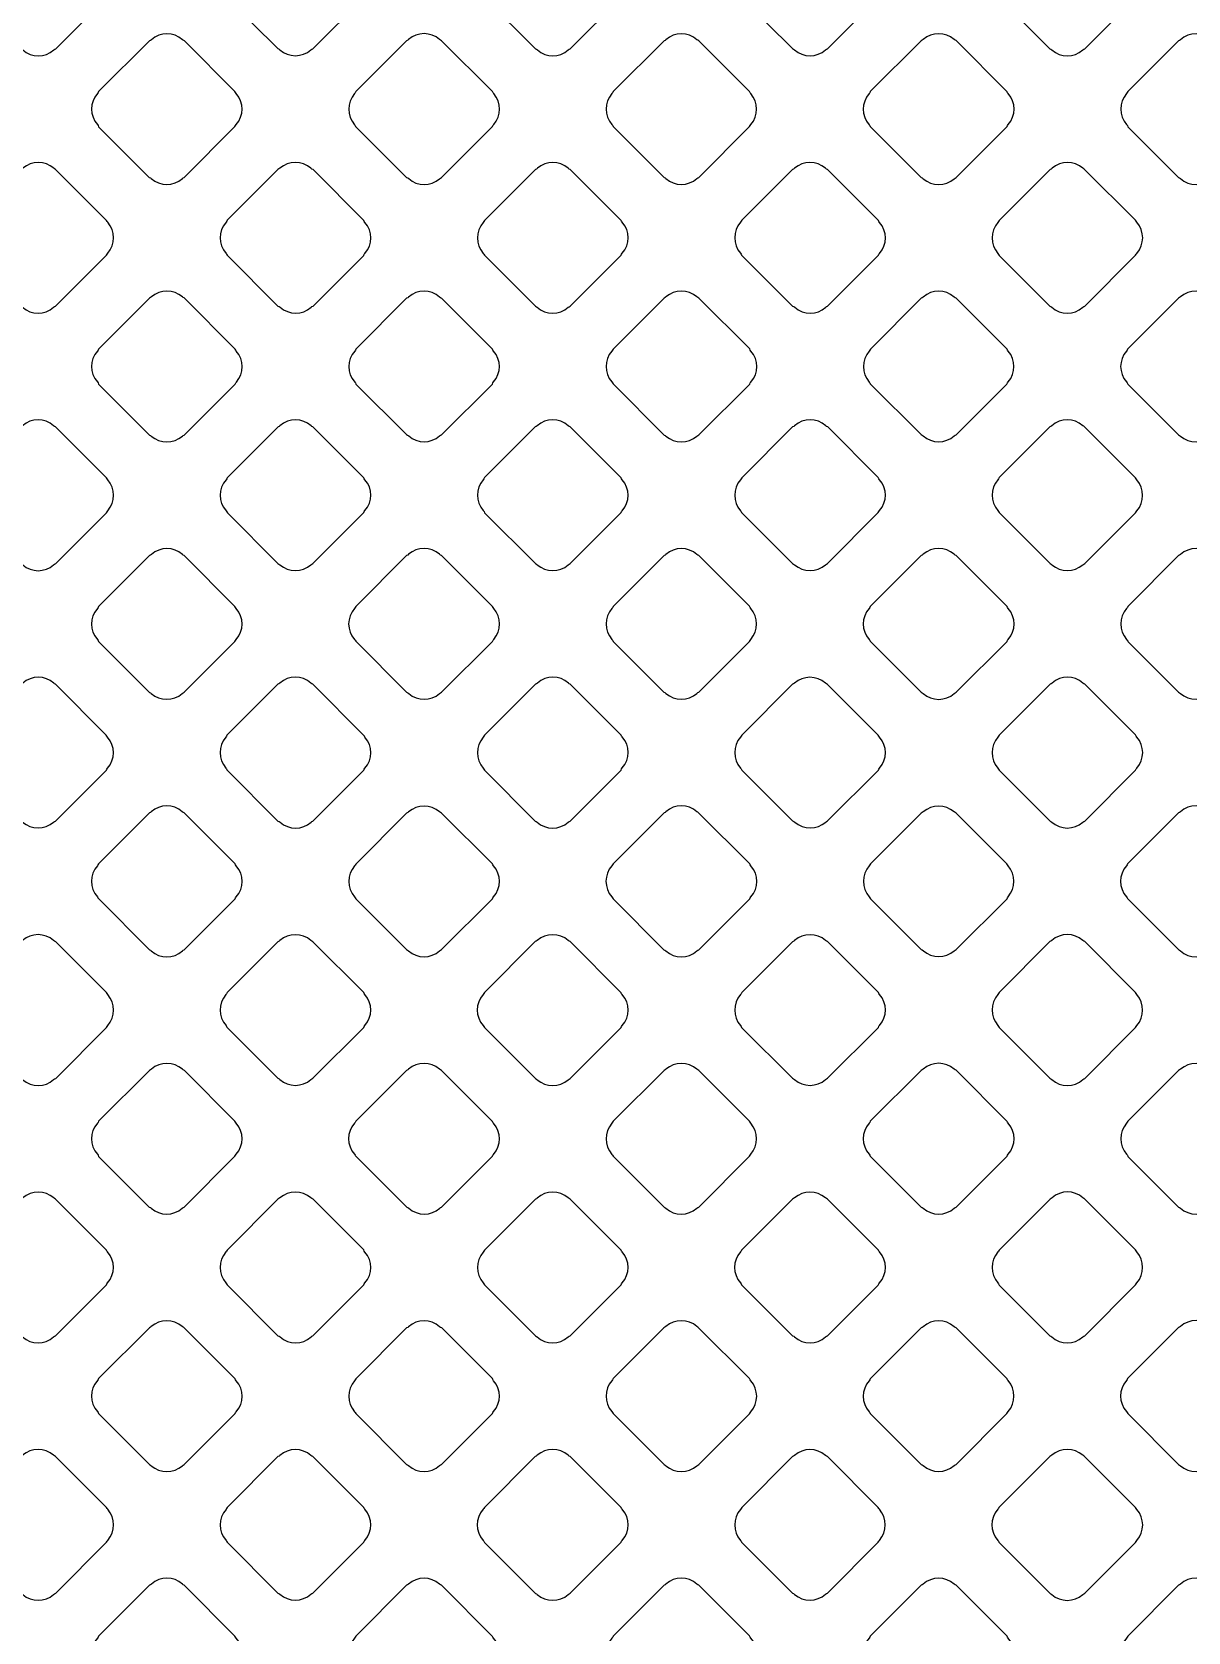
# Model space of a CAD drawing. Extents: x 3811 to 4077, y -444 to -307.
# Drawn here: x 4005.384 to 4006.353, y -389.148 to -387.808 of the extents above; entities that cross this region are included whole.
import ezdxf

# ---------------------------------------------------------------- set-up
doc = ezdxf.new("R2010")
doc.units = 0
doc.layers.add('gbr-dxf', color=7, linetype='Continuous')

msp = doc.modelspace()

# ---------------------------------------------------------------- linework, layer by layer
at = {"layer": 'gbr-dxf', "linetype": 'Continuous'}
for points in [[(4005.3314, -387.752, 0.378563), (4005.3314, -387.7779, -0.099971), (4005.3324, -387.7796), (4005.375, -387.8221, -0.096328), (4005.3766, -387.8231, 0.379422), (4005.4026, -387.8231, -0.096625), (4005.4042, -387.8221), (4005.4468, -387.7795, -0.096111), (4005.4478, -387.7779, 0.37975), (4005.4478, -387.7519, -0.096766), (4005.4468, -387.7503), (4005.4043, -387.7077, -0.10077), (4005.4026, -387.7067, 0.379005), (4005.3766, -387.7067, -0.096507), (4005.375, -387.7077), (4005.3324, -387.7503, -0.096206)], [(4005.5469, -387.778, -0.083317), (4005.5477, -387.7794), (4005.5904, -387.822, -0.096111), (4005.5921, -387.823, 0.379308), (4005.618, -387.823, -0.09601), (4005.6197, -387.8221), (4005.6623, -387.7794, -0.096227), (4005.6633, -387.7778, 0.378952), (4005.6633, -387.7518, -0.095968), (4005.6623, -387.7502), (4005.6198, -387.7077, -0.10077), (4005.6181, -387.7067, 0.37947), (4005.5921, -387.7067, -0.096458), (4005.5905, -387.7077), (4005.5478, -387.7503, -0.096627), (4005.5469, -387.752, 0.379731)], [(4005.7624, -387.7778, -0.092162), (4005.7633, -387.7794), (4005.8062, -387.8222, -0.08752), (4005.8077, -387.8231, 0.37889), (4005.8336, -387.8231, -0.096117), (4005.8352, -387.8221), (4005.8779, -387.7795, -0.095895), (4005.8788, -387.7779, 0.379201), (4005.8788, -387.7519, -0.087784), (4005.8779, -387.7504), (4005.8351, -387.7076, -0.092233), (4005.8335, -387.7067, 0.379731), (4005.8076, -387.7067, -0.096458), (4005.8059, -387.7077), (4005.7634, -387.7502, -0.096627), (4005.7624, -387.7518, 0.3795)], [(4005.9779, -387.778, -0.092348), (4005.9788, -387.7795), (4006.0213, -387.822, -0.10399), (4006.0231, -387.823, 0.37981), (4006.0491, -387.823, -0.095956), (4006.0507, -387.8221), (4006.0933, -387.7794, -0.096332), (4006.0943, -387.7778, 0.37981), (4006.0943, -387.7518, -0.087784), (4006.0934, -387.7503), (4006.0507, -387.7077, -0.092233), (4006.0492, -387.7067, 0.379731), (4006.0232, -387.7067, -0.096458), (4006.0215, -387.7077), (4005.9789, -387.7503, -0.096627), (4005.9779, -387.752, 0.379731)], [(4006.1935, -387.7778, -0.104392), (4006.1945, -387.7796), (4006.237, -387.8221, -0.100151), (4006.2387, -387.8231, 0.379308), (4006.2646, -387.8231, -0.09601), (4006.2663, -387.8221), (4006.3088, -387.7796, -0.095916), (4006.3098, -387.7779, 0.378952), (4006.3098, -387.752, -0.107685), (4006.3088, -387.7502), (4006.2662, -387.7076, -0.096527), (4006.2646, -387.7066, 0.37947), (4006.2386, -387.7067, -0.096458), (4006.237, -387.7076), (4006.1944, -387.7502, -0.096627), (4006.1935, -387.7518, 0.379731)], [(4005.4392, -387.8856, -0.104392), (4005.4402, -387.8874), (4005.4826, -387.9298, -0.100151), (4005.4843, -387.9308, 0.379308), (4005.5103, -387.9308, -0.09601), (4005.5119, -387.9298), (4005.5544, -387.8873, -0.096227), (4005.5554, -387.8856, 0.378952), (4005.5554, -387.8597, -0.107677), (4005.5544, -387.8578), (4005.512, -387.8154, -0.096527), (4005.5103, -387.8145, 0.37947), (4005.4844, -387.8145, -0.096458), (4005.4827, -387.8155), (4005.4402, -387.858, -0.096627), (4005.4392, -387.8596, 0.379731)], [(4005.6546, -387.8857, -0.083317), (4005.6554, -387.8871), (4005.6982, -387.9299, -0.096111), (4005.6999, -387.9308, 0.379308), (4005.7258, -387.9309, -0.09601), (4005.7275, -387.9299), (4005.7701, -387.8872, -0.096227), (4005.7711, -387.8856, 0.378952), (4005.7711, -387.8597, -0.095968), (4005.7702, -387.858), (4005.7275, -387.8154, -0.10077), (4005.7258, -387.8144, 0.37947), (4005.6998, -387.8144, -0.096458), (4005.6982, -387.8154), (4005.6555, -387.858, -0.096627), (4005.6546, -387.8597, 0.379731)], [(4005.8702, -387.8856, -0.096117), (4005.8712, -387.8872), (4005.9138, -387.9299, -0.09197), (4005.9154, -387.9308, 0.37889), (4005.9413, -387.9308, -0.096117), (4005.943, -387.9298), (4005.9855, -387.8873, -0.095895), (4005.9865, -387.8856, 0.379201), (4005.9864, -387.8597, -0.10047), (4005.9854, -387.858), (4005.9429, -387.8154, -0.088202), (4005.9414, -387.8145, 0.379731), (4005.9154, -387.8145, -0.096458), (4005.9138, -387.8155), (4005.8712, -387.858, -0.096627), (4005.8702, -387.8596, 0.3795)], [(4006.0856, -387.8857, -0.092348), (4006.0865, -387.8872), (4006.1291, -387.9298, -0.10399), (4006.1309, -387.9309, 0.37981), (4006.1569, -387.9309, -0.095956), (4006.1585, -387.9299), (4006.2012, -387.8873, -0.096332), (4006.2021, -387.8856, 0.37981), (4006.2021, -387.8596, -0.087784), (4006.2012, -387.8582), (4006.1584, -387.8153, -0.092233), (4006.1568, -387.8144, 0.379731), (4006.1309, -387.8144, -0.096458), (4006.1292, -387.8154), (4006.0866, -387.858, -0.096627), (4006.0856, -387.8597, 0.379731)], [(4006.3013, -387.8856, -0.104392), (4006.3023, -387.8874), (4006.3447, -387.9298, -0.10046), (4006.3464, -387.9308, 0.37981), (4006.3724, -387.9308, -0.096625), (4006.374, -387.9298), (4006.4165, -387.8873, -0.096111), (4006.4175, -387.8857, 0.37981), (4006.4175, -387.8597, -0.108195), (4006.4164, -387.8578), (4006.3741, -387.8155, -0.096627), (4006.3724, -387.8145, 0.379731), (4006.3464, -387.8145, -0.096723), (4006.3448, -387.8155), (4006.3023, -387.858, -0.096627), (4006.3013, -387.8596, 0.379731)], [(4005.3314, -387.9935, -0.096625), (4005.3323, -387.9951), (4005.3749, -388.0377, -0.092233), (4005.3765, -388.0386, 0.37981), (4005.4024, -388.0386, -0.095956), (4005.4041, -388.0376), (4005.4468, -387.9949, -0.096332), (4005.4478, -387.9933, 0.37981), (4005.4478, -387.9673, -0.083317), (4005.4469, -387.9659), (4005.4041, -387.9231, -0.088202), (4005.4026, -387.9222, 0.379731), (4005.3767, -387.9222, -0.096458), (4005.375, -387.9232), (4005.3323, -387.9658, -0.096627), (4005.3314, -387.9675, 0.379731)], [(4005.5469, -387.9934, -0.096625), (4005.5478, -387.995), (4005.5903, -388.0375, -0.107961), (4005.5922, -388.0385, 0.379308), (4005.6181, -388.0386, -0.09601), (4005.6198, -388.0376), (4005.6623, -387.9951, -0.096227), (4005.6633, -387.9934, 0.378952), (4005.6633, -387.9675, -0.100076), (4005.6623, -387.9658), (4005.6198, -387.9232, -0.104677), (4005.618, -387.9222, 0.37947), (4005.592, -387.9222, -0.096458), (4005.5904, -387.9232), (4005.5478, -387.9657, -0.096627), (4005.5469, -387.9674, 0.379731)], [(4005.7624, -387.9935, -0.087784), (4005.7633, -387.9949), (4005.8061, -388.0377, -0.083651), (4005.8075, -388.0386, 0.379308), (4005.8335, -388.0386, -0.09601), (4005.8351, -388.0377), (4005.8779, -387.9949, -0.096227), (4005.8788, -387.9933, 0.378952), (4005.8788, -387.9673, -0.092052), (4005.8779, -387.9658), (4005.8353, -387.9232, -0.096527), (4005.8336, -387.9222, 0.37947), (4005.8077, -387.9222, -0.096458), (4005.806, -387.9232), (4005.7634, -387.9658, -0.096627), (4005.7624, -387.9675, 0.379731)], [(4005.9779, -387.9933, -0.08798), (4005.9788, -387.9948), (4006.0215, -388.0376, -0.100073), (4006.0233, -388.0386, 0.37889), (4006.0492, -388.0386, -0.09601), (4006.0508, -388.0376), (4006.0934, -387.995, -0.095895), (4006.0943, -387.9934, 0.379201), (4006.0943, -387.9675, -0.092348), (4006.0934, -387.9659), (4006.0507, -387.9232, -0.096111), (4006.049, -387.9222, 0.379731), (4006.0231, -387.9222, -0.096458), (4006.0214, -387.9232), (4005.9789, -387.9657, -0.096627), (4005.9779, -387.9674, 0.3795)], [(4006.1935, -387.9934, -0.10047), (4006.1945, -387.9952), (4006.2369, -388.0376, -0.096111), (4006.2386, -388.0386, 0.37981), (4006.2645, -388.0386, -0.095956), (4006.2662, -388.0376), (4006.3088, -387.995, -0.096111), (4006.3098, -387.9934, 0.37981), (4006.3098, -387.9674, -0.096608), (4006.3088, -387.9657), (4006.2661, -387.9231, -0.083651), (4006.2647, -387.9222, 0.379731), (4006.2388, -387.9222, -0.096458), (4006.2371, -387.9232), (4006.1944, -387.9658, -0.096627), (4006.1935, -387.9675, 0.379731)], [(4005.4391, -388.1011, -0.100082), (4005.4401, -388.1028), (4005.4827, -388.1455, -0.095796), (4005.4843, -388.1464, 0.37889), (4005.5103, -388.1464, -0.096117), (4005.5119, -388.1455), (4005.5546, -388.1028, -0.095895), (4005.5556, -388.1012, 0.379201), (4005.5555, -388.0752, -0.096625), (4005.5546, -388.0736), (4005.5117, -388.0307, -0.083651), (4005.5103, -388.0299, 0.379731), (4005.4844, -388.0299, -0.096458), (4005.4827, -388.0308), (4005.4401, -388.0735, -0.096627), (4005.4391, -388.0752, 0.3795)], [(4005.6547, -388.1012, -0.096625), (4005.6557, -388.1028), (4005.698, -388.1452, -0.107961), (4005.6999, -388.1462, 0.379308), (4005.7258, -388.1463, -0.09601), (4005.7275, -388.1453), (4005.77, -388.1028, -0.096227), (4005.771, -388.1011, 0.378952), (4005.771, -388.0752, -0.100076), (4005.77, -388.0735), (4005.7276, -388.0311, -0.104677), (4005.7258, -388.03, 0.37947), (4005.6998, -388.03, -0.096458), (4005.6982, -388.031), (4005.6557, -388.0736, -0.096627), (4005.6547, -388.0752, 0.379731)], [(4005.8701, -388.1011, -0.092052), (4005.8711, -388.1027), (4005.9139, -388.1455, -0.087648), (4005.9154, -388.1464, 0.379201), (4005.9413, -388.1464, -0.095956), (4005.943, -388.1454), (4005.9856, -388.1028, -0.096332), (4005.9866, -388.1012, 0.379308), (4005.9866, -388.0752, -0.104185), (4005.9856, -388.0734), (4005.9429, -388.0308, -0.092456), (4005.9414, -388.0299, 0.37947), (4005.9154, -388.0299, -0.096458), (4005.9138, -388.0308), (4005.8711, -388.0735, -0.096627), (4005.8701, -388.0752, 0.3795)], [(4006.0857, -388.1012, -0.088014), (4006.0866, -388.1027), (4006.1292, -388.1452, -0.100824), (4006.1309, -388.1462, 0.37981), (4006.1569, -388.1462, -0.096625), (4006.1585, -388.1453), (4006.201, -388.1028, -0.096111), (4006.202, -388.1011, 0.37981), (4006.202, -388.0752, -0.09253), (4006.2011, -388.0736), (4006.1585, -388.031, -0.096423), (4006.1568, -388.03, 0.379731), (4006.1309, -388.03, -0.096458), (4006.1292, -388.031), (4006.0867, -388.0736, -0.096857), (4006.0857, -388.0752, 0.379731)], [(4006.3012, -388.1011, -0.10047), (4006.3022, -388.1028), (4006.3448, -388.1454, -0.096111), (4006.3464, -388.1464, 0.37981), (4006.3724, -388.1464, -0.095956), (4006.374, -388.1454), (4006.4166, -388.1028, -0.096111), (4006.4176, -388.1012, 0.37981), (4006.4176, -388.0752, -0.096458), (4006.4166, -388.0736), (4006.3738, -388.0308, -0.083733), (4006.3724, -388.0299, 0.379731), (4006.3464, -388.0299, -0.096475), (4006.3448, -388.0308), (4006.3021, -388.0735, -0.096627), (4006.3012, -388.0752, 0.379731)], [(4005.3313, -388.2089, -0.091685), (4005.3322, -388.2104), (4005.3751, -388.2533, -0.086836), (4005.3766, -388.2542, 0.379169), (4005.4025, -388.2542, -0.095956), (4005.4042, -388.2532), (4005.4468, -388.2106, -0.096332), (4005.4478, -388.2089, 0.37981), (4005.4478, -388.183, -0.088442), (4005.4469, -388.1815), (4005.4041, -388.1387, -0.092898), (4005.4025, -388.1377, 0.379731), (4005.3765, -388.1377, -0.096458), (4005.3749, -388.1387), (4005.3323, -388.1813, -0.096627), (4005.3313, -388.1829, 0.379523)], [(4005.5469, -388.183, 0.37947), (4005.5469, -388.2089, -0.103917), (4005.548, -388.2107), (4005.5903, -388.2531, -0.10046), (4005.592, -388.2541, 0.379451), (4005.618, -388.2541, -0.096117), (4005.6196, -388.2531), (4005.6623, -388.2105, -0.095895), (4005.6633, -388.2088, 0.379201), (4005.6633, -388.1829, -0.092348), (4005.6623, -388.1813), (4005.6197, -388.1387, -0.096111), (4005.6181, -388.1378, 0.379357), (4005.5921, -388.1377, -0.096507), (4005.5905, -388.1387), (4005.5479, -388.1813, -0.096527)], [(4005.7624, -388.2088, -0.10047), (4005.7634, -388.2106), (4005.806, -388.2532, -0.096111), (4005.8076, -388.2541, 0.379308), (4005.8336, -388.2542, -0.09601), (4005.8352, -388.2532), (4005.8779, -388.2105, -0.095916), (4005.8788, -388.2089, 0.378952), (4005.8788, -388.183, -0.09601), (4005.8779, -388.1813), (4005.8352, -388.1387, -0.10077), (4005.8335, -388.1377, 0.37947), (4005.8076, -388.1377, -0.096458), (4005.8059, -388.1387), (4005.7634, -388.1812, -0.096627), (4005.7624, -388.1829, 0.379731)], [(4005.9779, -388.209, -0.083792), (4005.9788, -388.2104), (4006.0215, -388.2531, -0.096627), (4006.0231, -388.2541, 0.37981), (4006.0491, -388.2541, -0.096625), (4006.0507, -388.2531), (4006.0933, -388.2105, -0.096111), (4006.0943, -388.2088, 0.37981), (4006.0943, -388.1829, -0.096458), (4006.0933, -388.1812), (4006.0509, -388.1387, -0.100824), (4006.0492, -388.1377, 0.379731), (4006.0232, -388.1377, -0.096723), (4006.0215, -388.1387), (4005.9789, -388.1814, -0.096857), (4005.9779, -388.183, 0.379731)], [(4006.1935, -388.2088, -0.096625), (4006.1944, -388.2105), (4006.2371, -388.2532, -0.092233), (4006.2387, -388.2541, 0.379308), (4006.2646, -388.2541, -0.09601), (4006.2663, -388.2532), (4006.3088, -388.2106, -0.096227), (4006.3098, -388.209, 0.378952), (4006.3098, -388.1831, -0.100076), (4006.3088, -388.1813), (4006.2661, -388.1386, -0.088435), (4006.2646, -388.1377, 0.37947), (4006.2386, -388.1377, -0.096458), (4006.237, -388.1387), (4006.1944, -388.1812, -0.096627), (4006.1935, -388.1829, 0.379731)], [(4005.4391, -388.3167, -0.095487), (4005.4401, -388.3183), (4005.4827, -388.361, -0.091364), (4005.4843, -388.3619, 0.37857), (4005.5102, -388.3619, -0.09601), (4005.5118, -388.3609), (4005.5544, -388.3183, -0.096227), (4005.5554, -388.3167, 0.378952), (4005.5554, -388.2908, -0.100076), (4005.5544, -388.289), (4005.5118, -388.2464, -0.088435), (4005.5103, -388.2455, 0.379411), (4005.4844, -388.2455, -0.096766), (4005.4827, -388.2465), (4005.4401, -388.2891, -0.096527), (4005.4391, -388.2908, 0.378885)], [(4005.6545, -388.3167, -0.092052), (4005.6555, -388.3182), (4005.6981, -388.3609, -0.103923), (4005.6999, -388.3619, 0.37889), (4005.7258, -388.3619, -0.09601), (4005.7275, -388.3609), (4005.7702, -388.3183, -0.095895), (4005.7711, -388.3166, 0.379201), (4005.7711, -388.2907, -0.087784), (4005.7702, -388.2892), (4005.7274, -388.2464, -0.092233), (4005.7258, -388.2454, 0.379731), (4005.6998, -388.2454, -0.096458), (4005.6982, -388.2464), (4005.6555, -388.2891, -0.096627), (4005.6546, -388.2907, 0.3795)], [(4005.8702, -388.3166, -0.104392), (4005.8713, -388.3184), (4005.9136, -388.3608, -0.10046), (4005.9154, -388.3618, 0.37981), (4005.9413, -388.3618, -0.096625), (4005.943, -388.3608), (4005.9855, -388.3183, -0.096111), (4005.9864, -388.3167, 0.37981), (4005.9864, -388.2907, -0.108195), (4005.9854, -388.2889), (4005.943, -388.2465, -0.096627), (4005.9414, -388.2455, 0.379731), (4005.9154, -388.2455, -0.096723), (4005.9138, -388.2465), (4005.8712, -388.289, -0.096627), (4005.8702, -388.2907, 0.379731)], [(4006.0856, -388.3167, -0.083317), (4006.0865, -388.3181), (4006.1293, -388.3609, -0.096111), (4006.1309, -388.3619, 0.37981), (4006.1569, -388.3619, -0.095956), (4006.1585, -388.3609), (4006.2012, -388.3183, -0.096332), (4006.2021, -388.3166, 0.37981), (4006.2021, -388.2907, -0.096625), (4006.2012, -388.289), (4006.1586, -388.2464, -0.100151), (4006.1568, -388.2454, 0.379731), (4006.1309, -388.2454, -0.096458), (4006.1292, -388.2464), (4006.0866, -388.2891, -0.096627), (4006.0856, -388.2907, 0.379731)], [(4006.3013, -388.3166, -0.096625), (4006.3023, -388.3183), (4006.3448, -388.3609, -0.092072), (4006.3464, -388.3618, 0.379451), (4006.3724, -388.3618, -0.096117), (4006.374, -388.3609), (4006.4165, -388.3183, -0.095796), (4006.4175, -388.3167, 0.378779), (4006.4175, -388.2908, -0.099971), (4006.4165, -388.289), (4006.3739, -388.2464, -0.088207), (4006.3724, -388.2455, 0.37947), (4006.3464, -388.2455, -0.096458), (4006.3448, -388.2465), (4006.3023, -388.289, -0.096627), (4006.3013, -388.2907, 0.379731)], [(4005.3314, -388.4245, -0.092348), (4005.3323, -388.426), (4005.375, -388.4687, -0.088202), (4005.3765, -388.4696, 0.37981), (4005.4025, -388.4696, -0.095956), (4005.4041, -388.4687), (4005.4467, -388.4261, -0.096332), (4005.4476, -388.4245, 0.379511), (4005.4477, -388.3985, -0.104371), (4005.4466, -388.3967), (4005.4041, -388.3542, -0.092228), (4005.4026, -388.3532, 0.379206), (4005.3766, -388.3533, -0.096458), (4005.375, -388.3543), (4005.3324, -388.3969, -0.096627), (4005.3314, -388.3985, 0.379731)], [(4005.5467, -388.3985, 0.378406), (4005.5468, -388.4244, -0.087852), (4005.5477, -388.4259), (4005.5904, -388.4687, -0.099645), (4005.5922, -388.4697, 0.379163), (4005.6181, -388.4697, -0.096625), (4005.6197, -388.4687), (4005.6623, -388.4261, -0.096332), (4005.6633, -388.4245, 0.379308), (4005.6633, -388.3985, -0.092052), (4005.6624, -388.397), (4005.6196, -388.3542, -0.096527), (4005.618, -388.3532, 0.379083), (4005.592, -388.3532, -0.09601), (4005.5904, -388.3542), (4005.5477, -388.3969, -0.096099)], [(4005.7624, -388.4245, -0.096458), (4005.7634, -388.4261), (4005.8059, -388.4687, -0.092289), (4005.8075, -388.4697, 0.37981), (4005.8335, -388.4697, -0.096625), (4005.8351, -388.4687), (4005.8778, -388.426, -0.096332), (4005.8788, -388.4243, 0.37981), (4005.8788, -388.3983, -0.083317), (4005.8779, -388.3969), (4005.8351, -388.3542, -0.088202), (4005.8337, -388.3532, 0.379731), (4005.8077, -388.3532, -0.096458), (4005.806, -388.3542), (4005.7634, -388.3969, -0.096857), (4005.7624, -388.3985, 0.379731)], [(4005.9779, -388.4244, -0.096117), (4005.9789, -388.426), (4006.0214, -388.4686, -0.107634), (4006.0233, -388.4696, 0.37889), (4006.0492, -388.4696, -0.096117), (4006.0508, -388.4686), (4006.0934, -388.4261, -0.095895), (4006.0943, -388.4244, 0.379201), (4006.0943, -388.3985, -0.10047), (4006.0933, -388.3968), (4006.0508, -388.3543, -0.10399), (4006.049, -388.3533, 0.379731), (4006.0231, -388.3533, -0.096458), (4006.0214, -388.3542), (4005.9789, -388.3968, -0.096627), (4005.9779, -388.3984, 0.3795)], [(4006.1934, -388.4244, -0.092052), (4006.1944, -388.426), (4006.2371, -388.4687, -0.087639), (4006.2386, -388.4696, 0.378952), (4006.2645, -388.4697, -0.095866), (4006.2662, -388.4687), (4006.3088, -388.426, -0.096227), (4006.3098, -388.4244, 0.379422), (4006.3098, -388.3984, -0.10451), (4006.3088, -388.3966), (4006.2663, -388.3542, -0.092233), (4006.2647, -388.3532, 0.379731), (4006.2388, -388.3532, -0.096458), (4006.2371, -388.3542), (4006.1944, -388.3969, -0.096627), (4006.1935, -388.3985, 0.379357)], [(4005.4391, -388.5062, 0.379249), (4005.4391, -388.5322, -0.092348), (4005.44, -388.5337), (4005.4828, -388.5765, -0.088202), (4005.4843, -388.5775, 0.379423), (4005.5103, -388.5775, -0.095506), (4005.5119, -388.5765), (4005.5545, -388.5339, -0.095997), (4005.5555, -388.5322, 0.378309), (4005.5555, -388.5063, -0.104211), (4005.5545, -388.5045), (4005.5118, -388.4619, -0.091683), (4005.5102, -388.4609, 0.378901), (4005.4843, -388.461, -0.096614), (4005.4827, -388.4619), (4005.44, -388.5046, -0.096195)], [(4005.6546, -388.5323, -0.087613), (4005.6555, -388.5338), (4005.6981, -388.5764, -0.099645), (4005.6998, -388.5774, 0.379169), (4005.7258, -388.5774, -0.095956), (4005.7274, -388.5764), (4005.77, -388.5338, -0.096111), (4005.771, -388.5322, 0.37981), (4005.771, -388.5062, -0.09253), (4005.77, -388.5046), (4005.7275, -388.4621, -0.096627), (4005.7258, -388.4611, 0.379731), (4005.6998, -388.4611, -0.096723), (4005.6982, -388.4621), (4005.6556, -388.5047, -0.096627), (4005.6546, -388.5063, 0.379523)], [(4005.8701, -388.5322, -0.10047), (4005.8711, -388.5339), (4005.9137, -388.5765, -0.096111), (4005.9154, -388.5775, 0.379308), (4005.9413, -388.5775, -0.09601), (4005.9429, -388.5765), (4005.9856, -388.5338, -0.096328), (4005.9866, -388.5322, 0.378952), (4005.9866, -388.5063, -0.09601), (4005.9856, -388.5046), (4005.9428, -388.4618, -0.083374), (4005.9414, -388.4609, 0.37947), (4005.9154, -388.4609, -0.096723), (4005.9138, -388.4619), (4005.8711, -388.5045, -0.096627), (4005.8701, -388.5062, 0.379731)], [(4006.0857, -388.5322, -0.096259), (4006.0867, -388.5338), (4006.1291, -388.5763, -0.10739), (4006.131, -388.5773, 0.378747), (4006.1569, -388.5773, -0.09601), (4006.1585, -388.5763), (4006.2011, -388.5338, -0.096227), (4006.202, -388.5321, 0.379422), (4006.202, -388.5062, -0.100399), (4006.201, -388.5045), (4006.1586, -388.4621, -0.10437), (4006.1568, -388.4611, 0.379731), (4006.1309, -388.4611, -0.096458), (4006.1292, -388.4621), (4006.0867, -388.5046, -0.096857), (4006.0857, -388.5062, 0.3795)], [(4006.3012, -388.5322, -0.092348), (4006.3021, -388.5337), (4006.3449, -388.5765, -0.088207), (4006.3464, -388.5775, 0.37981), (4006.3724, -388.5775, -0.096625), (4006.374, -388.5765), (4006.4166, -388.5339, -0.096111), (4006.4176, -388.5322, 0.37981), (4006.4176, -388.5062, -0.104293), (4006.4166, -388.5044), (4006.374, -388.4619, -0.092623), (4006.3724, -388.4609, 0.379731), (4006.3464, -388.4609, -0.096458), (4006.3448, -388.4619), (4006.3021, -388.5045, -0.096627), (4006.3012, -388.5062, 0.379731)], [(4005.3313, -388.6399, -0.099534), (4005.3323, -388.6416), (4005.3749, -388.6843, -0.0952), (4005.3766, -388.6853, 0.379169), (4005.4025, -388.6852, -0.095956), (4005.4042, -388.6843), (4005.4468, -388.6416, -0.096332), (4005.4478, -388.64, 0.37981), (4005.4478, -388.614, -0.096625), (4005.4468, -388.6124), (4005.4042, -388.5698, -0.100151), (4005.4025, -388.5688, 0.379731), (4005.3765, -388.5688, -0.096458), (4005.3749, -388.5697), (4005.3323, -388.6123, -0.096627), (4005.3313, -388.614, 0.379523)], [(4005.5468, -388.6141, 0.379249), (4005.5469, -388.64, -0.083328), (4005.5477, -388.6414), (4005.5904, -388.6841, -0.096332), (4005.5921, -388.6851, 0.37981), (4005.618, -388.6851, -0.096625), (4005.6197, -388.6841), (4005.6622, -388.6416, -0.096332), (4005.6632, -388.6399, 0.379451), (4005.6632, -388.614, -0.096259), (4005.6622, -388.6123), (4005.6197, -388.5698, -0.100215), (4005.618, -388.5688, 0.378939), (4005.5921, -388.5688, -0.096614), (4005.5904, -388.5698), (4005.5478, -388.6124, -0.096195)], [(4005.7623, -388.64, -0.09185), (4005.7633, -388.6415), (4005.8061, -388.6844, -0.086956), (4005.8076, -388.6853, 0.379169), (4005.8335, -388.6853, -0.095956), (4005.8352, -388.6843), (4005.8778, -388.6416, -0.096332), (4005.8788, -388.64, 0.37981), (4005.8788, -388.614, -0.087784), (4005.8779, -388.6125), (4005.8351, -388.5697, -0.092233), (4005.8335, -388.5688, 0.379731), (4005.8076, -388.5688, -0.096458), (4005.8059, -388.5697), (4005.7633, -388.6123, -0.096627), (4005.7623, -388.614, 0.379523)], [(4005.9779, -388.64, -0.092139), (4005.9788, -388.6416), (4006.0213, -388.6841, -0.104264), (4006.0231, -388.6851, 0.379451), (4006.0491, -388.6851, -0.096117), (4006.0507, -388.6841), (4006.0934, -388.6415, -0.095796), (4006.0943, -388.6398, 0.378779), (4006.0943, -388.6139, -0.087715), (4006.0934, -388.6124), (4006.0507, -388.5697, -0.092398), (4006.0491, -388.5688, 0.37947), (4006.0232, -388.5688, -0.096723), (4006.0215, -388.5698), (4005.9789, -388.6124, -0.096627), (4005.9779, -388.6141, 0.379731)], [(4006.1935, -388.6399, -0.104392), (4006.1945, -388.6417), (4006.237, -388.6841, -0.10046), (4006.2387, -388.6852, 0.37981), (4006.2647, -388.6852, -0.096625), (4006.2663, -388.6842), (4006.3088, -388.6417, -0.096111), (4006.3098, -388.64, 0.37981), (4006.3098, -388.6141, -0.108195), (4006.3087, -388.6122), (4006.2662, -388.5697, -0.096857), (4006.2646, -388.5687, 0.379731), (4006.2386, -388.5687, -0.096458), (4006.237, -388.5697), (4006.1944, -388.6122, -0.096627), (4006.1935, -388.6139, 0.379731)], [(4005.4391, -388.7477, -0.103696), (4005.4401, -388.7495), (4005.4826, -388.7919, -0.099246), (4005.4843, -388.7929, 0.379163), (4005.5102, -388.7929, -0.095956), (4005.5119, -388.7919), (4005.5544, -388.7494, -0.096111), (4005.5554, -388.7477, 0.37981), (4005.5554, -388.7218, -0.108195), (4005.5544, -388.7199), (4005.512, -388.6775, -0.096423), (4005.5103, -388.6766, 0.379762), (4005.4844, -388.6765, -0.096225), (4005.4827, -388.6775), (4005.4401, -388.7201, -0.096527), (4005.4391, -388.7218, 0.378885)], [(4005.6545, -388.7477, -0.083163), (4005.6554, -388.7491), (4005.6983, -388.792, -0.095895), (4005.6999, -388.7929, 0.379201), (4005.7259, -388.7929, -0.096625), (4005.7275, -388.7919), (4005.77, -388.7494, -0.096111), (4005.771, -388.7478, 0.379511), (4005.771, -388.7218, -0.096475), (4005.7701, -388.7202), (4005.7274, -388.6775, -0.100343), (4005.7257, -388.6765, 0.378645), (4005.6998, -388.6765, -0.09601), (4005.6982, -388.6775), (4005.6555, -388.7201, -0.096328), (4005.6545, -388.7218, 0.379112)], [(4005.8702, -388.7478, -0.095756), (4005.8711, -388.7494), (4005.9138, -388.792, -0.090978), (4005.9153, -388.793, 0.379169), (4005.9412, -388.7929, -0.096625), (4005.9429, -388.792), (4005.9855, -388.7494, -0.096111), (4005.9864, -388.7477, 0.37981), (4005.9864, -388.7218, -0.100585), (4005.9854, -388.72), (4005.9429, -388.6775, -0.088202), (4005.9414, -388.6766, 0.379731), (4005.9154, -388.6766, -0.096458), (4005.9138, -388.6775), (4005.8711, -388.7201, -0.096627), (4005.8702, -388.7218, 0.379523)], [(4006.0856, -388.7477, -0.092348), (4006.0865, -388.7493), (4006.1291, -388.7919, -0.104311), (4006.1309, -388.7929, 0.37981), (4006.1569, -388.7929, -0.096625), (4006.1585, -388.7919), (4006.2012, -388.7493, -0.096111), (4006.2021, -388.7477, 0.37981), (4006.2021, -388.7217, -0.088014), (4006.2012, -388.7202), (4006.1584, -388.6774, -0.092233), (4006.1568, -388.6765, 0.379731), (4006.1309, -388.6765, -0.096458), (4006.1292, -388.6775), (4006.0866, -388.7201, -0.096627), (4006.0856, -388.7218, 0.379731)], [(4006.3013, -388.7477, -0.103999), (4006.3023, -388.7495), (4006.3447, -388.7919, -0.099849), (4006.3464, -388.7929, 0.37889), (4006.3724, -388.7929, -0.096117), (4006.374, -388.7919), (4006.4165, -388.7493, -0.095895), (4006.4175, -388.7477, 0.379201), (4006.4175, -388.7218, -0.108153), (4006.4164, -388.7199), (4006.3741, -388.6775, -0.096111), (4006.3724, -388.6766, 0.379731), (4006.3465, -388.6766, -0.096458), (4006.3448, -388.6775), (4006.3023, -388.7201, -0.096627), (4006.3013, -388.7217, 0.3795)], [(4005.3314, -388.8555, -0.100399), (4005.3324, -388.8572), (4005.3749, -388.8997, -0.096627), (4005.3765, -388.9007, 0.37981), (4005.4025, -388.9007, -0.096625), (4005.4041, -388.8997), (4005.4467, -388.8571, -0.096332), (4005.4476, -388.8555, 0.379511), (4005.4477, -388.8295, -0.096117), (4005.4467, -388.8279), (4005.404, -388.7852, -0.083081), (4005.4026, -388.7843, 0.379206), (4005.3766, -388.7843, -0.096458), (4005.375, -388.7853), (4005.3324, -388.8279, -0.096857), (4005.3314, -388.8295, 0.379731)], [(4005.5468, -388.8555, -0.095756), (4005.5478, -388.8571), (4005.5903, -388.8997, -0.107166), (4005.5922, -388.9007, 0.378608), (4005.6181, -388.9007, -0.095866), (4005.6197, -388.8997), (4005.6623, -388.8571, -0.096227), (4005.6633, -388.8555, 0.378952), (4005.6633, -388.8296, -0.100076), (4005.6623, -388.8278), (4005.6198, -388.7853, -0.104677), (4005.618, -388.7843, 0.37947), (4005.592, -388.7843, -0.096458), (4005.5904, -388.7853), (4005.5478, -388.8279, -0.096627), (4005.5468, -388.8295, 0.379523)], [(4005.7624, -388.8555, -0.087916), (4005.7633, -388.857), (4005.8061, -388.8998, -0.083081), (4005.8075, -388.9007, 0.378867), (4005.8335, -388.9007, -0.09601), (4005.8351, -388.8997), (4005.8778, -388.857, -0.095997), (4005.8788, -388.8554, 0.378309), (4005.8788, -388.8295, -0.091942), (4005.8778, -388.8279), (4005.8352, -388.7853, -0.096206), (4005.8335, -388.7843, 0.379211), (4005.8076, -388.7844, -0.096458), (4005.806, -388.7853), (4005.7634, -388.8279, -0.096857), (4005.7624, -388.8296, 0.3795)], [(4005.9778, -388.8555, -0.087613), (4005.9787, -388.857), (4006.0215, -388.8997, -0.099645), (4006.0232, -388.9007, 0.379169), (4006.0491, -388.9007, -0.095956), (4006.0508, -388.8997), (4006.0933, -388.8572, -0.096111), (4006.0943, -388.8555, 0.37981), (4006.0943, -388.8295, -0.092418), (4006.0934, -388.828), (4006.0507, -388.7853, -0.096857), (4006.049, -388.7843, 0.379731), (4006.0231, -388.7843, -0.096458), (4006.0214, -388.7853), (4005.9788, -388.8279, -0.096627), (4005.9778, -388.8295, 0.379523)], [(4006.1935, -388.8555, -0.10047), (4006.1945, -388.8572), (4006.2369, -388.8997, -0.096111), (4006.2386, -388.9007, 0.379308), (4006.2645, -388.9007, -0.09601), (4006.2662, -388.8997), (4006.3088, -388.8571, -0.096227), (4006.3098, -388.8554, 0.378952), (4006.3098, -388.8295, -0.095968), (4006.3088, -388.8278), (4006.2661, -388.7851, -0.083772), (4006.2647, -388.7842, 0.37947), (4006.2388, -388.7842, -0.096458), (4006.2371, -388.7852), (4006.1944, -388.8279, -0.096627), (4006.1935, -388.8295, 0.379731)], [(4005.4391, -388.9632, -0.10047), (4005.4401, -388.9649), (4005.4827, -389.0075, -0.096111), (4005.4843, -389.0085, 0.37975), (4005.5103, -389.0085, -0.096265), (4005.5119, -389.0075), (4005.5545, -388.9649, -0.096227), (4005.5555, -388.9633, 0.378837), (4005.5555, -388.9374, -0.096528), (4005.5545, -388.9357), (4005.5116, -388.8928, -0.082941), (4005.5102, -388.892, 0.379211), (4005.4843, -388.892, -0.096458), (4005.4827, -388.893), (4005.4401, -388.9356, -0.096627), (4005.4391, -388.9372, 0.379731)], [(4005.6546, -388.9633, -0.095166), (4005.6555, -388.9649), (4005.698, -389.0074, -0.106754), (4005.6998, -389.0084, 0.379169), (4005.7258, -389.0084, -0.095956), (4005.7274, -389.0074), (4005.77, -388.9648, -0.096332), (4005.771, -388.9632, 0.379308), (4005.771, -388.9373, -0.100076), (4005.77, -388.9355), (4005.7276, -388.8931, -0.10417), (4005.7258, -388.8921, 0.379411), (4005.6998, -388.8921, -0.096766), (4005.6982, -388.8931), (4005.6556, -388.9357, -0.096527), (4005.6546, -388.9374, 0.378789)], [(4005.8701, -388.9373, 0.379249), (4005.8701, -388.9632, -0.092139), (4005.8711, -388.9648), (4005.9139, -389.0076, -0.087638), (4005.9154, -389.0085, 0.379451), (4005.9413, -389.0085, -0.096117), (4005.943, -389.0075), (4005.9855, -388.965, -0.095796), (4005.9865, -388.9633, 0.378934), (4005.9865, -388.9374, -0.103999), (4005.9855, -388.9356), (4005.9428, -388.893, -0.092228), (4005.9413, -388.892, 0.378884), (4005.9153, -388.892, -0.096614), (4005.9137, -388.893), (4005.8711, -388.9356, -0.096195)], [(4006.0856, -388.9633, -0.087613), (4006.0865, -388.9648), (4006.1292, -389.0074, -0.099645), (4006.1309, -389.0084, 0.379169), (4006.1568, -389.0084, -0.095956), (4006.1585, -389.0074), (4006.201, -388.9648, -0.096332), (4006.202, -388.9632, 0.37981), (4006.202, -388.9372, -0.092348), (4006.2011, -388.9357), (4006.1585, -388.8931, -0.096111), (4006.1568, -388.8921, 0.379731), (4006.1309, -388.8921, -0.096458), (4006.1292, -388.8931), (4006.0866, -388.9357, -0.096627), (4006.0856, -388.9374, 0.379523)], [(4006.3012, -388.9632, -0.10047), (4006.3022, -388.9649), (4006.3448, -389.0075, -0.096332), (4006.3464, -389.0085, 0.37981), (4006.3724, -389.0085, -0.096625), (4006.374, -389.0075), (4006.4166, -388.9649, -0.096111), (4006.4176, -388.9633, 0.37981), (4006.4176, -388.9373, -0.096458), (4006.4166, -388.9356), (4006.3738, -388.8928, -0.083681), (4006.3724, -388.8919, 0.379731), (4006.3464, -388.8919, -0.096458), (4006.3448, -388.8929), (4006.3021, -388.9356, -0.096627), (4006.3012, -388.9372, 0.379731)], [(4005.3313, -389.071, -0.09185), (4005.3322, -389.0725), (4005.3751, -389.1154, -0.086956), (4005.3766, -389.1163, 0.379169), (4005.4025, -389.1163, -0.095956), (4005.4042, -389.1153), (4005.4468, -389.0726, -0.096332), (4005.4478, -389.071, 0.37981), (4005.4478, -389.045, -0.087784), (4005.4469, -389.0435), (4005.4041, -389.0007, -0.092233), (4005.4025, -388.9998, 0.379731), (4005.3765, -388.9998, -0.096458), (4005.3749, -389.0008), (4005.3323, -389.0434, -0.096627), (4005.3313, -389.045, 0.379523)], [(4005.5469, -389.0711, -0.092139), (4005.5478, -389.0726), (4005.5903, -389.1151, -0.104264), (4005.5921, -389.1161, 0.37981), (4005.618, -389.1161, -0.096625), (4005.6197, -389.1152), (4005.6622, -389.0726, -0.096111), (4005.6632, -389.071, 0.379511), (4005.6632, -389.045, -0.088014), (4005.6623, -389.0435), (4005.6196, -389.0008, -0.09229), (4005.618, -388.9999, 0.379206), (4005.5921, -388.9999, -0.096458), (4005.5904, -389.0009), (4005.5478, -389.0435, -0.096627), (4005.5469, -389.0451, 0.379731)], [(4005.7623, -389.071, -0.09909), (4005.7633, -389.0727), (4005.806, -389.1154, -0.094807), (4005.8076, -389.1163, 0.379169), (4005.8335, -389.1163, -0.096625), (4005.8352, -389.1153), (4005.8778, -389.0726, -0.096111), (4005.8788, -389.071, 0.37981), (4005.8788, -389.045, -0.096458), (4005.8778, -389.0434), (4005.8353, -389.0008, -0.100499), (4005.8335, -388.9998, 0.379731), (4005.8076, -388.9998, -0.096458), (4005.8059, -389.0008), (4005.7633, -389.0434, -0.096627), (4005.7623, -389.045, 0.379523)], [(4005.9779, -389.0711, -0.083163), (4005.9788, -389.0725), (4006.0215, -389.1152, -0.095895), (4006.0231, -389.1162, 0.379201), (4006.0491, -389.1161, -0.096625), (4006.0507, -389.1152), (4006.0932, -389.0726, -0.096111), (4006.0942, -389.071, 0.379451), (4006.0942, -389.045, -0.096475), (4006.0933, -389.0434), (4006.0508, -389.0009, -0.100588), (4006.049, -388.9999, 0.379249), (4006.0231, -388.9999, -0.096458), (4006.0214, -389.0009), (4005.9789, -389.0435, -0.096627), (4005.9779, -389.0451, 0.3795)], [(4006.1934, -389.071, -0.095756), (4006.1943, -389.0726), (4006.2371, -389.1154, -0.090978), (4006.2386, -389.1163, 0.379169), (4006.2646, -389.1163, -0.096625), (4006.2662, -389.1153), (4006.3088, -389.0727, -0.096111), (4006.3098, -389.0711, 0.37981), (4006.3098, -389.0451, -0.100585), (4006.3088, -389.0434), (4006.2661, -389.0007, -0.088202), (4006.2646, -388.9998, 0.379731), (4006.2386, -388.9998, -0.096458), (4006.237, -389.0007), (4006.1943, -389.0434, -0.096627), (4006.1934, -389.045, 0.379523)], [(4005.4391, -389.1787, -0.096031), (4005.4401, -389.1804), (4005.4827, -389.223, -0.091416), (4005.4843, -389.224, 0.379163), (4005.5102, -389.2239, -0.096625), (4005.5119, -389.223), (4005.5544, -389.1804, -0.096332), (4005.5554, -389.1788, 0.37981), (4005.5554, -389.1528, -0.10047), (4005.5544, -389.1511), (4005.5118, -389.1085, -0.088202), (4005.5103, -389.1076, 0.379762), (4005.4844, -389.1076, -0.096225), (4005.4827, -389.1086), (4005.4401, -389.1512, -0.096527), (4005.4391, -389.1528, 0.378885)], [(4005.6546, -389.1788, -0.092348), (4005.6555, -389.1803), (4005.6981, -389.2229, -0.104311), (4005.6999, -389.224, 0.37981), (4005.7259, -389.224, -0.096625), (4005.7275, -389.223), (4005.7701, -389.1804, -0.096111), (4005.771, -389.1788, 0.379511), (4005.771, -389.1528, -0.088014), (4005.7701, -389.1514), (4005.7273, -389.1085, -0.09229), (4005.7257, -389.1076, 0.379206), (4005.6998, -389.1076, -0.096458), (4005.6981, -389.1086), (4005.6555, -389.1512, -0.096627), (4005.6546, -389.1528, 0.379731)], [(4005.8702, -389.1788, -0.103545), (4005.8712, -389.1806), (4005.9136, -389.223, -0.099246), (4005.9153, -389.224, 0.378608), (4005.9412, -389.224, -0.095866), (4005.9429, -389.223), (4005.9855, -389.1804, -0.096227), (4005.9865, -389.1788, 0.378952), (4005.9865, -389.1528, -0.107677), (4005.9854, -389.151), (4005.943, -389.1086, -0.096527), (4005.9414, -389.1076, 0.37947), (4005.9154, -389.1076, -0.096458), (4005.9138, -389.1086), (4005.8712, -389.1512, -0.096627), (4005.8702, -389.1528, 0.379523)], [(4006.0856, -389.1788, -0.083317), (4006.0865, -389.1802), (4006.1293, -389.223, -0.096627), (4006.1309, -389.224, 0.37981), (4006.1569, -389.224, -0.096625), (4006.1585, -389.223), (4006.2011, -389.1805, -0.096111), (4006.202, -389.1788, 0.379511), (4006.2021, -389.1529, -0.096475), (4006.2011, -389.1512), (4006.1585, -389.1086, -0.100647), (4006.1567, -389.1076, 0.379206), (4006.1308, -389.1076, -0.096458), (4006.1291, -389.1086), (4006.0866, -389.1512, -0.096627), (4006.0856, -389.1528, 0.379731)], [(4006.3012, -389.1788, -0.096157), (4006.3021, -389.1804), (4006.3448, -389.2231, -0.091025), (4006.3463, -389.224, 0.379169), (4006.3723, -389.224, -0.096625), (4006.3739, -389.223), (4006.4165, -389.1804, -0.096332), (4006.4175, -389.1788, 0.37981), (4006.4175, -389.1528, -0.100902), (4006.4165, -389.1511), (4006.3739, -389.1085, -0.088334), (4006.3724, -389.1076, 0.379731), (4006.3464, -389.1076, -0.096458), (4006.3448, -389.1086), (4006.3022, -389.1512, -0.096857), (4006.3012, -389.1529, 0.379523)]]:
    msp.add_lwpolyline(points, format="xyb", close=True, dxfattribs=at)

doc.saveas('drawing.dxf')
